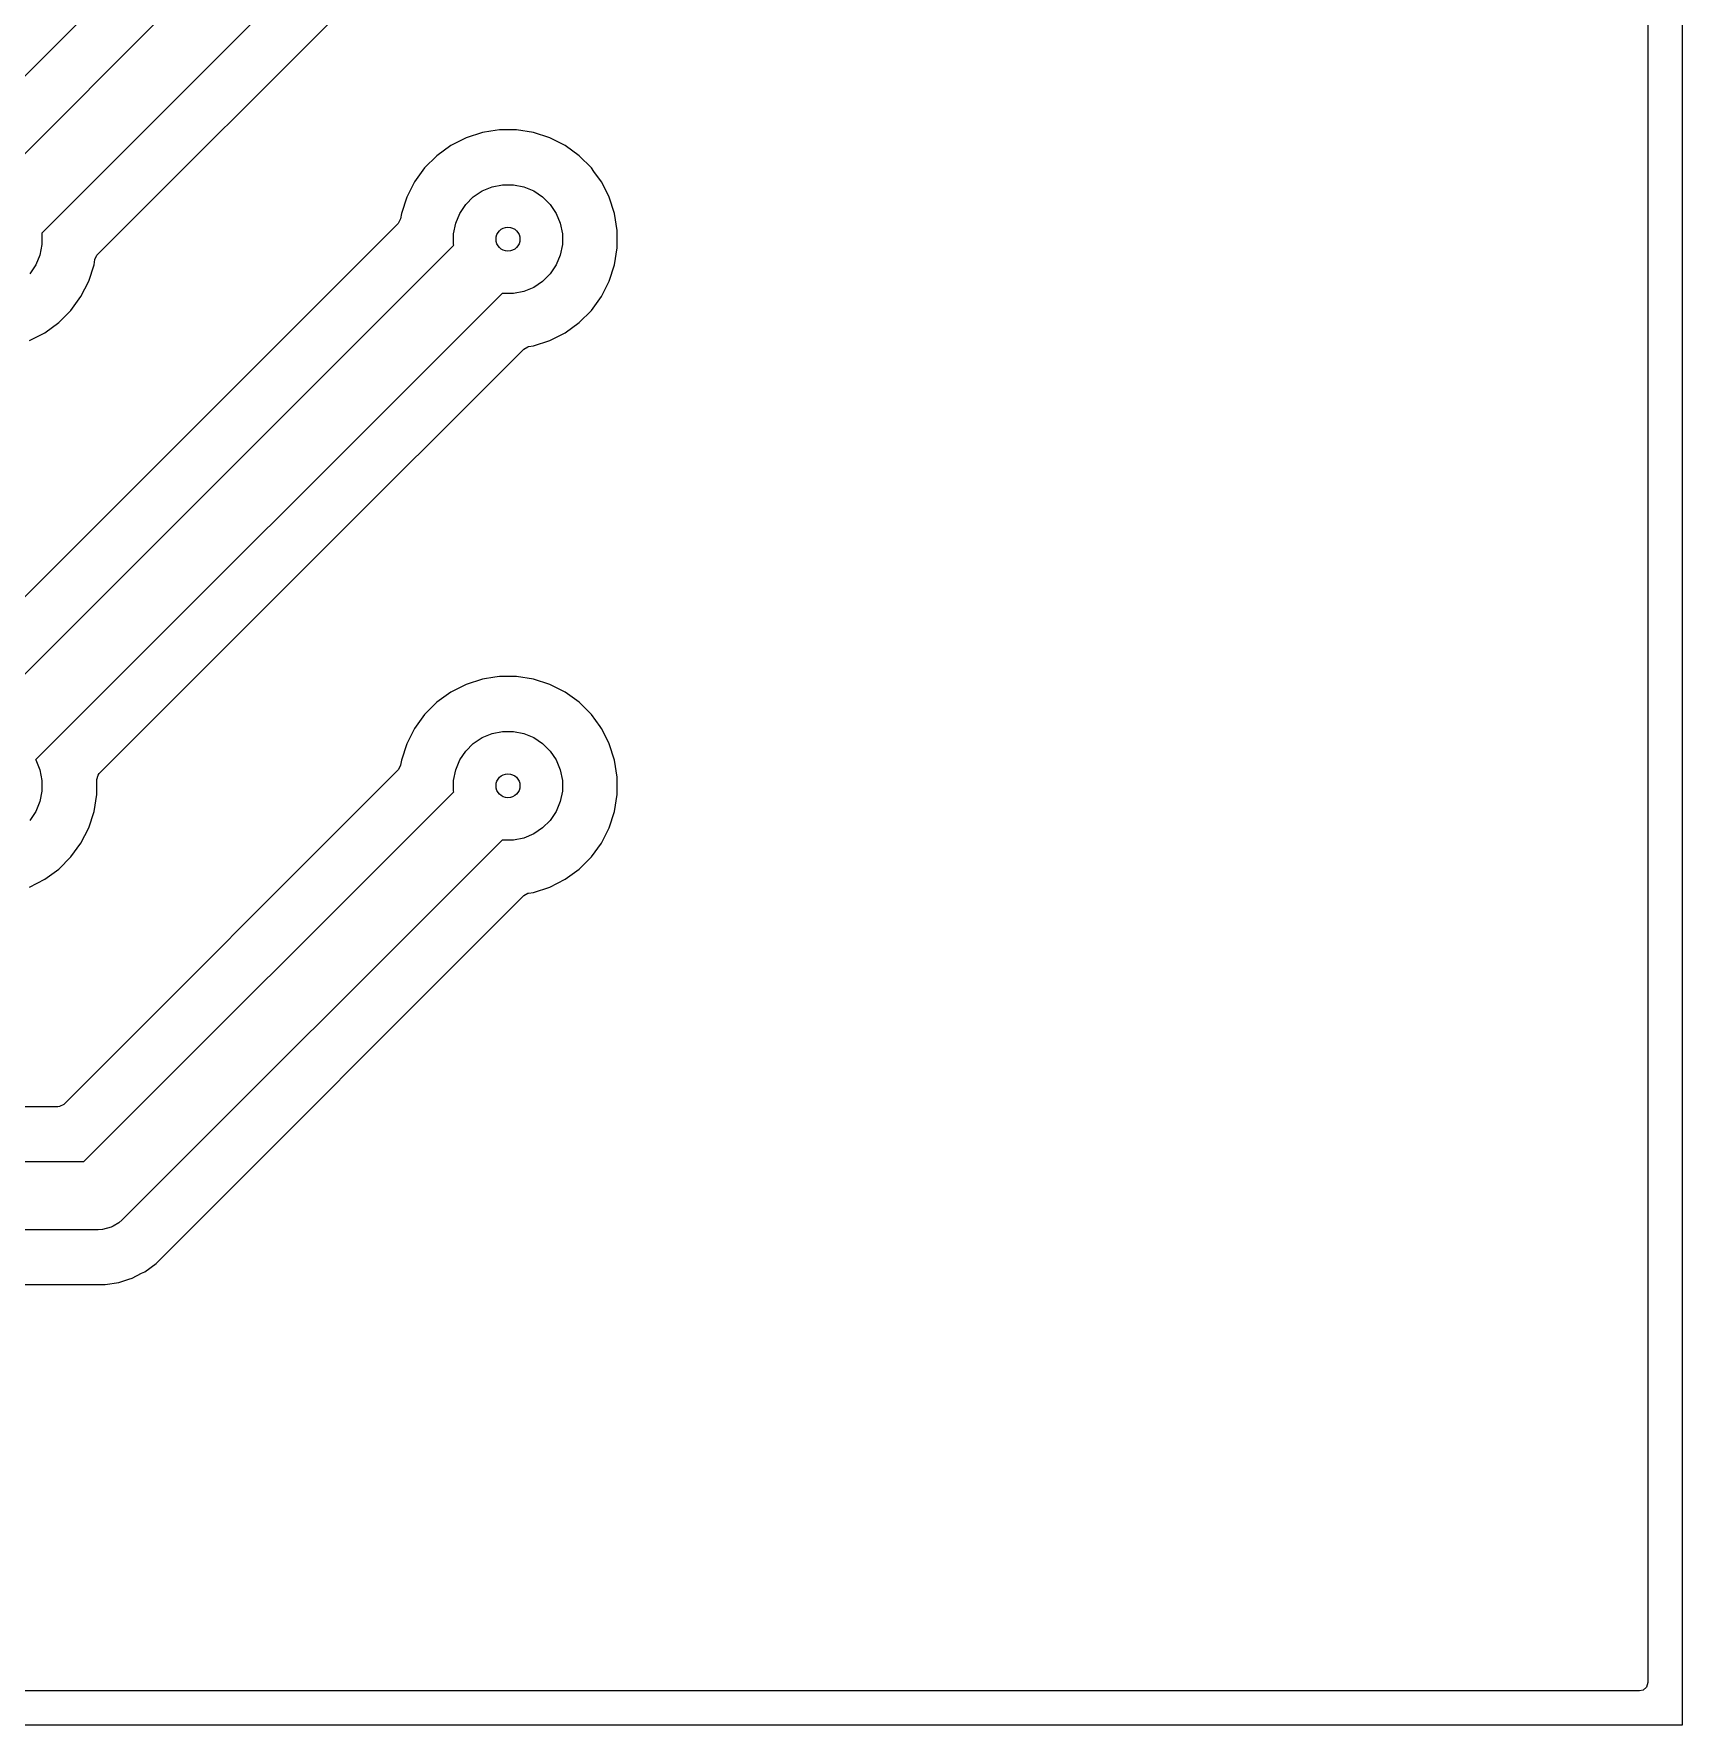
# Model space of a CAD drawing. Extents: x 20 to 124, y -124 to -20.
# Drawn here: x 99.87 to 124, y -124 to -99.24 of the extents above; entities that cross this region are included whole.
import ezdxf

# ---------------------------------------------------------------- set-up
doc = ezdxf.new("R2010")
doc.units = 0
doc.layers.add('BLACK', color=7, linetype='CONTINUOUS')
doc.layers.add('WHITE', color=7, linetype='CONTINUOUS')

msp = doc.modelspace()

# ---------------------------------------------------------------- linework, layer by layer
at = {"layer": 'BLACK', "linetype": 'CONTINUOUS'}
for p, q in [((123.4995, -20.6245), (123.4995, -123.3755)), ((109.622181, -89.978633), (98.95859, -100.642223)), ((99.277278, -101.455615), (110.459, -90.273893)), ((111.312553, -90.834554), (99.984384, -102.162721)), ((100.797757, -102.481426), (111.950966, -91.328219)), ((106.435214, -100.68891), (106.195616, -100.76676)), ((106.559626, -100.669205), (106.435214, -100.68891)), ((106.684038, -100.6495), (106.559626, -100.669205)), ((106.935962, -100.6495), (106.684038, -100.6495)), ((107.184779, -100.688909), (106.935962, -100.6495)), ((107.184785, -100.68891), (107.184779, -100.688909)), ((107.424383, -100.76676), (107.184785, -100.68891)), ((105.971151, -100.881132), (105.76735, -101.029201)), ((106.195616, -100.76676), (105.971151, -100.881132)), ((107.578747, -100.845413), (107.424383, -100.76676)), ((107.648845, -100.88113), (107.578747, -100.845413)), ((107.648847, -100.881131), (107.648845, -100.88113)), ((107.648848, -100.881132), (107.648847, -100.881131)), ((107.852649, -101.029201), (107.648848, -100.881132)), ((105.589201, -101.20735), (105.441132, -101.411151)), ((105.589205, -101.207345), (105.589201, -101.20735)), ((105.767345, -101.029205), (105.589205, -101.207345)), ((105.76735, -101.029201), (105.767345, -101.029205)), ((107.852654, -101.029205), (107.852649, -101.029201)), ((108.030794, -101.207345), (107.852654, -101.029205)), ((108.030798, -101.20735), (108.030794, -101.207345)), ((108.067623, -101.258036), (108.030798, -101.20735)), ((105.441132, -101.411151), (105.32676, -101.635618)), ((106.432883, -101.544463), (106.577772, -101.484448)), ((106.577772, -101.484448), (106.731586, -101.453852)), ((106.731586, -101.453852), (106.888414, -101.453852)), ((106.888414, -101.453852), (107.042228, -101.484448)), ((107.042228, -101.484448), (107.187117, -101.544463)), ((108.17887, -101.411155), (108.067623, -101.258036)), ((108.24509, -101.54112), (108.17887, -101.411155)), ((105.32676, -101.635618), (105.248909, -101.875217)), ((106.104463, -101.872883), (106.191592, -101.742485)), ((106.191592, -101.742485), (106.302485, -101.631592)), ((106.302485, -101.631592), (106.432883, -101.544463)), ((107.187117, -101.544463), (107.317515, -101.631592)), ((107.317515, -101.631592), (107.428408, -101.742485)), ((107.428408, -101.742485), (107.515537, -101.872883)), ((108.293239, -101.635616), (108.24509, -101.54112)), ((108.293239, -101.635618), (108.293239, -101.635616)), ((108.293241, -101.635621), (108.293239, -101.635618)), ((108.37109, -101.875215), (108.293241, -101.635621)), ((105.237015, -101.950309), (105.207085, -102.013443)), ((105.248909, -101.875217), (105.237015, -101.950309)), ((106.044448, -102.017772), (106.104463, -101.872883)), ((107.515537, -101.872883), (107.575552, -102.017772)), ((108.4105, -102.124038), (108.37109, -101.875215)), ((105.202223, -102.01859), (98.316111, -108.904702)), ((99.984384, -102.162721), (99.986148, -102.171586)), ((99.986148, -102.171586), (99.986148, -102.328414)), ((105.207085, -102.013443), (105.202223, -102.01859)), ((106.013852, -102.171586), (106.044448, -102.017772)), ((106.013852, -102.328414), (106.013852, -102.171586)), ((107.575552, -102.017772), (107.606148, -102.171586)), ((107.606148, -102.171586), (107.606148, -102.328414)), ((108.4105, -102.375962), (108.4105, -102.124038)), ((98.836447, -109.516447), (106.015615, -102.337277)), ((99.955552, -102.482228), (99.895537, -102.627117)), ((99.986148, -102.328414), (99.955552, -102.482228)), ((100.762984, -102.549687), (100.792911, -102.486557)), ((100.792911, -102.486557), (100.797757, -102.481426)), ((106.015615, -102.337277), (106.013852, -102.328414)), ((107.575552, -102.482228), (107.515537, -102.627117)), ((107.606148, -102.328414), (107.575552, -102.482228)), ((108.37109, -102.624785), (108.4105, -102.375962)), ((99.895537, -102.627117), (99.808408, -102.757515)), ((100.673241, -102.864379), (100.75109, -102.624785)), ((100.75109, -102.624785), (100.762984, -102.549687)), ((107.515537, -102.627117), (107.428408, -102.757515)), ((108.293241, -102.864379), (108.37109, -102.624785)), ((100.55887, -103.088845), (100.673241, -102.864379)), ((107.187117, -102.955537), (107.042228, -103.015552)), ((107.317515, -102.868408), (107.187117, -102.955537)), ((107.428408, -102.757515), (107.317515, -102.868408)), ((108.17887, -103.088845), (108.293241, -102.864379)), ((106.722722, -103.044384), (99.89501, -109.872095)), ((100.410793, -103.292656), (100.55887, -103.088845)), ((106.731586, -103.046148), (106.722722, -103.044384)), ((106.888414, -103.046148), (106.731586, -103.046148)), ((107.042228, -103.015552), (106.888414, -103.046148)), ((108.030793, -103.292656), (108.17887, -103.088845)), ((100.028845, -103.61887), (100.232656, -103.470793)), ((100.232656, -103.470793), (100.410793, -103.292656)), ((107.648845, -103.61887), (107.852656, -103.470793)), ((107.852656, -103.470793), (108.030793, -103.292656)), ((99.804379, -103.733241), (100.028845, -103.61887)), ((107.424379, -103.733241), (107.648845, -103.61887)), ((103.92055, -106.978634), (107.04141, -103.857773)), ((107.04141, -103.857773), (107.102731, -103.82429)), ((107.102731, -103.82429), (107.109645, -103.82299)), ((107.109645, -103.82299), (107.184785, -103.81109)), ((107.184785, -103.81109), (107.424379, -103.733241)), ((100.826819, -110.072365), (103.92055, -106.978634)), ((106.616955, -108.660125), (106.435214, -108.68891)), ((106.684038, -108.6495), (106.616955, -108.660125)), ((106.935962, -108.6495), (106.684038, -108.6495)), ((107.184785, -108.68891), (106.935962, -108.6495)), ((105.971151, -108.881132), (105.76735, -109.029201)), ((106.195616, -108.76676), (105.971151, -108.881132)), ((106.435214, -108.68891), (106.195616, -108.76676)), ((107.424383, -108.76676), (107.184785, -108.68891)), ((107.568486, -108.840185), (107.424383, -108.76676)), ((107.648845, -108.88113), (107.568486, -108.840185)), ((107.648847, -108.881131), (107.648845, -108.88113)), ((107.648848, -108.881132), (107.648847, -108.881131)), ((107.852649, -109.029201), (107.648848, -108.881132)), ((105.767345, -109.029205), (105.589205, -109.207345)), ((105.76735, -109.029201), (105.767345, -109.029205)), ((107.852654, -109.029205), (107.852649, -109.029201)), ((108.030794, -109.207345), (107.852654, -109.029205)), ((105.441132, -109.411151), (105.32676, -109.635618)), ((105.589201, -109.20735), (105.441132, -109.411151)), ((105.589205, -109.207345), (105.589201, -109.20735)), ((108.030798, -109.20735), (108.030794, -109.207345)), ((108.159952, -109.385117), (108.030798, -109.20735)), ((108.17887, -109.411155), (108.159952, -109.385117)), ((108.196431, -109.445621), (108.17887, -109.411155)), ((105.32676, -109.635618), (105.248909, -109.875217)), ((106.191592, -109.742485), (106.302485, -109.631592)), ((106.302485, -109.631592), (106.432883, -109.544463)), ((106.432883, -109.544463), (106.577772, -109.484448)), ((106.577772, -109.484448), (106.731586, -109.453852)), ((106.731586, -109.453852), (106.888414, -109.453852)), ((106.888414, -109.453852), (107.042228, -109.484448)), ((107.042228, -109.484448), (107.187117, -109.544463)), ((107.187117, -109.544463), (107.317515, -109.631592)), ((107.317515, -109.631592), (107.428408, -109.742485)), ((108.293239, -109.635616), (108.196431, -109.445621)), ((108.293239, -109.635618), (108.293239, -109.635616)), ((108.293241, -109.635621), (108.293239, -109.635618)), ((108.37109, -109.875215), (108.293241, -109.635621)), ((99.89501, -109.872095), (99.895537, -109.872883)), ((99.895537, -109.872883), (99.955552, -110.017772)), ((105.248909, -109.875217), (105.237015, -109.950309)), ((106.044448, -110.017772), (106.104463, -109.872883)), ((106.104463, -109.872883), (106.191592, -109.742485)), ((107.428408, -109.742485), (107.515537, -109.872883)), ((107.515537, -109.872883), (107.575552, -110.017772)), ((108.4105, -110.124038), (108.37109, -109.875215)), ((99.955552, -110.017772), (99.986148, -110.171586)), ((105.202223, -110.01859), (100.307634, -114.913181)), ((100.7905, -110.160046), (100.810185, -110.093007)), ((100.7905, -110.375962), (100.7905, -110.160046)), ((100.810185, -110.093007), (100.826819, -110.072365)), ((105.207085, -110.013443), (105.202223, -110.01859)), ((105.237015, -109.950309), (105.207085, -110.013443)), ((106.013852, -110.171586), (106.044448, -110.017772)), ((107.575552, -110.017772), (107.606148, -110.171586)), ((108.4105, -110.375962), (108.4105, -110.124038)), ((99.986148, -110.328414), (99.955552, -110.482228)), ((99.986148, -110.171586), (99.986148, -110.328414)), ((100.602894, -115.75), (106.015615, -110.337277)), ((100.75109, -110.624785), (100.7905, -110.375962)), ((106.013852, -110.328414), (106.013852, -110.171586)), ((106.015615, -110.337277), (106.013852, -110.328414)), ((107.606148, -110.328414), (107.575552, -110.482228)), ((107.606148, -110.171586), (107.606148, -110.328414)), ((108.37109, -110.624785), (108.4105, -110.375962)), ((99.895537, -110.627117), (99.808408, -110.757515)), ((99.955552, -110.482228), (99.895537, -110.627117)), ((100.673241, -110.864379), (100.75109, -110.624785)), ((107.515537, -110.627117), (107.428408, -110.757515)), ((107.575552, -110.482228), (107.515537, -110.627117)), ((108.293241, -110.864379), (108.37109, -110.624785)), ((100.55887, -111.088845), (100.673241, -110.864379)), ((107.317515, -110.868408), (107.187117, -110.955537)), ((107.428408, -110.757515), (107.317515, -110.868408)), ((108.17887, -111.088845), (108.293241, -110.864379)), ((100.410793, -111.292656), (100.55887, -111.088845)), ((106.722722, -111.044384), (101.163553, -116.603553)), ((106.731586, -111.046148), (106.722722, -111.044384)), ((106.888414, -111.046148), (106.731586, -111.046148)), ((107.042228, -111.015552), (106.888414, -111.046148)), ((107.187117, -110.955537), (107.042228, -111.015552)), ((108.030793, -111.292656), (108.17887, -111.088845)), ((100.232656, -111.470793), (100.410793, -111.292656)), ((107.852656, -111.470793), (108.030793, -111.292656)), ((99.804379, -111.733241), (100.028845, -111.61887)), ((100.028845, -111.61887), (100.232656, -111.470793)), ((107.424379, -111.733241), (107.648845, -111.61887)), ((107.648845, -111.61887), (107.852656, -111.470793)), ((101.657219, -117.241966), (107.04141, -111.857773)), ((107.04141, -111.857773), (107.102731, -111.82429)), ((107.102731, -111.82429), (107.109645, -111.82299)), ((107.109645, -111.82299), (107.184785, -111.81109)), ((107.184785, -111.81109), (107.424379, -111.733241)), ((100.219953, -114.9495), (92.473238, -114.9495)), ((100.246311, -114.946666), (100.219953, -114.9495)), ((100.307634, -114.913181), (100.246311, -114.946666)), ((92.123429, -115.75), (100.602894, -115.75)), ((100.81, -116.75), (92.123429, -116.75)), ((100.875248, -116.745723), (100.81, -116.75)), ((100.875263, -116.745723), (100.875248, -116.745723)), ((101.001342, -116.71194), (100.875263, -116.745723)), ((101.029543, -116.695658), (101.001342, -116.71194)), ((101.114381, -116.646677), (101.029543, -116.695658)), ((101.114396, -116.646661), (101.114381, -116.646677)), ((101.163553, -116.603553), (101.114396, -116.646661)), ((101.491611, -117.362287), (101.657219, -117.241966)), ((92.688627, -117.5505), (100.912351, -117.5505)), ((100.912351, -117.5505), (100.912352, -117.5505)), ((100.912352, -117.5505), (101.114535, -117.518477)), ((101.114535, -117.518477), (101.26129, -117.470793)), ((101.26129, -117.470793), (101.309219, -117.45522)), ((101.309219, -117.45522), (101.444643, -117.386218)), ((101.444643, -117.386218), (101.491611, -117.362287)), ((123.3755, -123.4995), (20.6245, -123.4995)), ((123.427011, -123.488294), (123.3755, -123.4995)), ((123.479815, -123.442539), (123.427011, -123.488294)), ((123.4995, -123.3755), (123.479815, -123.442539))]:
    msp.add_line(p, q, dxfattribs=at)
at = {"layer": 'BLACK'}
for centre in [(106.81, -102.25), (106.81, -110.25)]:
    msp.add_circle(centre, 0.175, dxfattribs=at)
at = {"layer": 'WHITE', "linetype": 'CONTINUOUS'}
for p, q in [((124, -20), (124, -124)), ((124, -124), (20, -124))]:
    msp.add_line(p, q, dxfattribs=at)
at = {"layer": 'WHITE'}
for centre in [(106.81, -102.25), (106.81, -110.25)]:
    msp.add_circle(centre, 0.175, dxfattribs=at)

doc.saveas('drawing.dxf')
